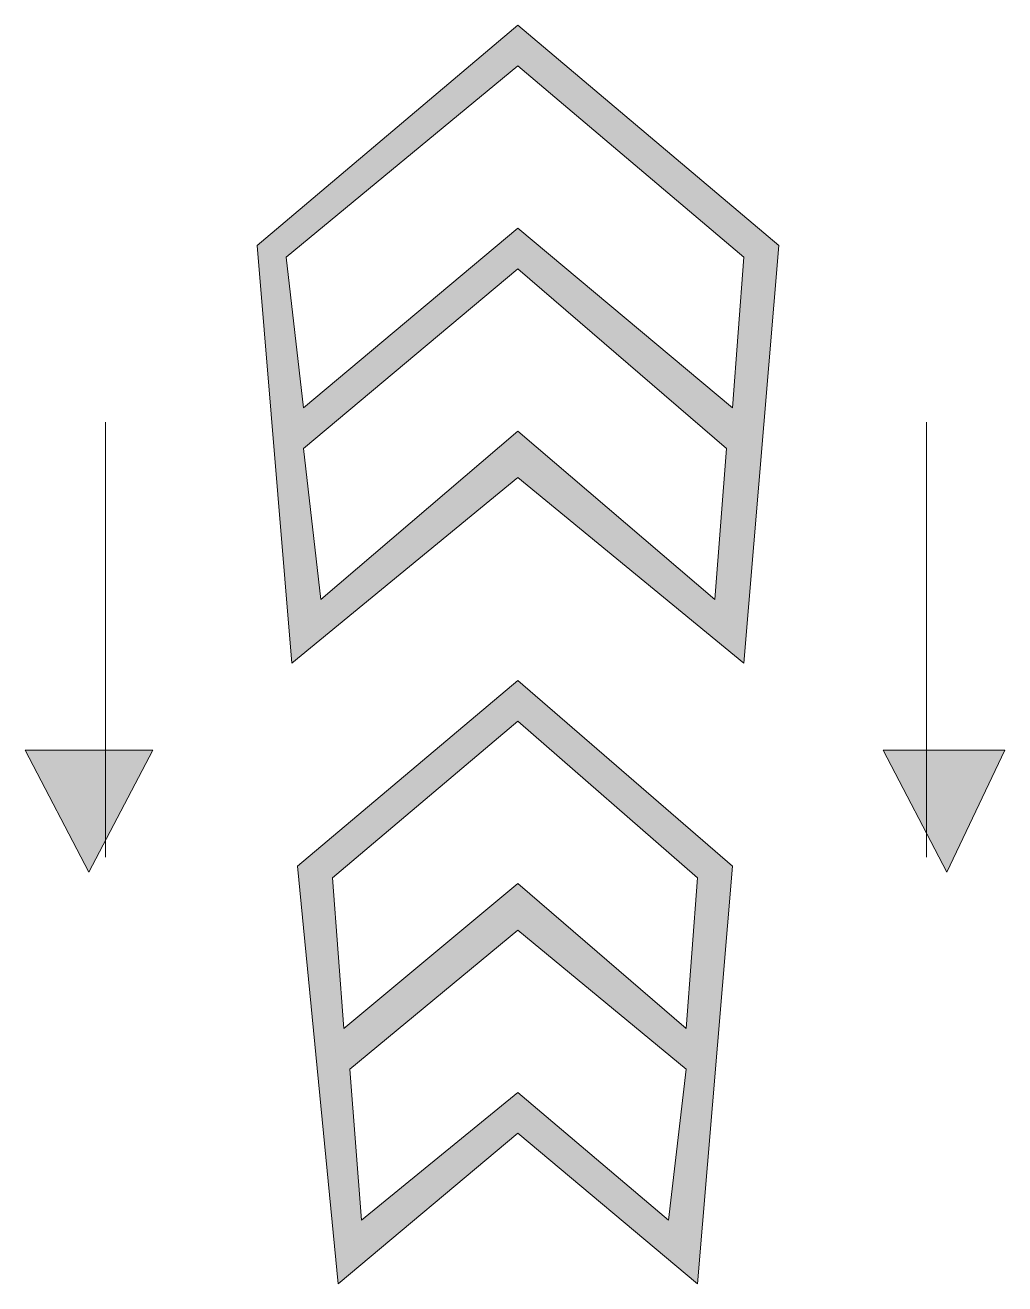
# Model space of a CAD drawing. Header units: metres. Extents: x 98 to 300, y 11 to 271.
import ezdxf

# ---------------------------------------------------------------- set-up
doc = ezdxf.new("R2010")
doc.units = ezdxf.units.M
doc.layers.add('FILL_WHITE_FFFFFF', color=7, linetype='Continuous', true_color=0xffffff)
doc.layers.add('STROKE_WHITE_FFFFFF', color=7, linetype='Continuous', true_color=0xffffff)

msp = doc.modelspace()

# ---------------------------------------------------------------- hatches: boundary and pattern name
at = {"layer": 'FILL_WHITE_FFFFFF', "true_color": 0xffffff}
h = msp.add_hatch(color=7, dxfattribs=at)
h.dxf.hatch_style = 1
h.paths.add_polyline_path([(152.85, 139.05), (145.65, 225.45), (199.65, 271.05), (253.65, 225.45), (246.45, 139.05), (199.65, 177.45), (152.85, 139.05)])
h.paths.add_polyline_path([(199.65, 262.65), (151.65, 223.05), (155.25, 191.85), (199.65, 229.05), (244.05, 191.85), (246.45, 223.05), (199.65, 262.65)], flags=16)
h.paths.add_polyline_path([(158.85, 152.25), (199.65, 187.05), (240.45, 152.25), (242.85, 183.45), (199.65, 220.65), (155.25, 183.45), (158.85, 152.25)], flags=16)
h = msp.add_hatch(color=7, dxfattribs=at)
h.dxf.hatch_style = 1
h.paths.add_polyline_path([(199.65, 41.85), (162.45, 10.65), (154.05, 97.05), (199.65, 135.45), (244.05, 97.05), (236.85, 10.65), (199.65, 41.85)])
h.paths.add_polyline_path([(199.65, 93.45), (234.45, 63.45), (236.85, 94.65), (199.65, 127.05), (161.25, 94.65), (163.65, 63.45), (199.65, 93.45)], flags=16)
h.paths.add_polyline_path([(167.25, 23.85), (199.65, 50.25), (230.85, 23.85), (234.45, 55.05), (199.65, 83.85), (164.85, 55.05), (167.25, 23.85)], flags=16)
h = msp.add_hatch(color=7, dxfattribs=at)
h.dxf.hatch_style = 1
h.paths.add_polyline_path([(110.85, 95.85), (97.65, 121.05), (124.05, 121.05), (110.85, 95.85)])
h = msp.add_hatch(color=7, dxfattribs=at)
h.dxf.hatch_style = 1
h.paths.add_polyline_path([(288.45, 95.85), (275.25, 121.05), (300.45, 121.05), (288.45, 95.85)])

# ---------------------------------------------------------------- linework, layer by layer
at = {"layer": 'FILL_WHITE_FFFFFF', "lineweight": 0, "true_color": 0xffffff}
for points in [[(152.85, 139.05), (145.65, 225.45), (199.65, 271.05), (253.65, 225.45), (246.45, 139.05), (199.65, 177.45)], [(199.65, 262.65), (151.65, 223.05), (155.25, 191.85), (199.65, 229.05), (244.05, 191.85), (246.45, 223.05)], [(158.85, 152.25), (199.65, 187.05), (240.45, 152.25), (242.85, 183.45), (199.65, 220.65), (155.25, 183.45)], [(199.65, 41.85), (162.45, 10.65), (154.05, 97.05), (199.65, 135.45), (244.05, 97.05), (236.85, 10.65)], [(199.65, 93.45), (234.45, 63.45), (236.85, 94.65), (199.65, 127.05), (161.25, 94.65), (163.65, 63.45)], [(110.85, 95.85), (97.65, 121.05), (124.05, 121.05)], [(288.45, 95.85), (275.25, 121.05), (300.45, 121.05)], [(167.25, 23.85), (199.65, 50.25), (230.85, 23.85), (234.45, 55.05), (199.65, 83.85), (164.85, 55.05)]]:
    msp.add_lwpolyline(points, close=True, dxfattribs=at)
at = {"layer": 'STROKE_WHITE_FFFFFF', "lineweight": 0, "true_color": 0xffffff}
for points in [[(114.25, 98.89), (114.25, 188.89)], [(284.25, 98.89), (284.25, 188.89)]]:
    msp.add_lwpolyline(points, dxfattribs=at)

doc.saveas('drawing.dxf')
